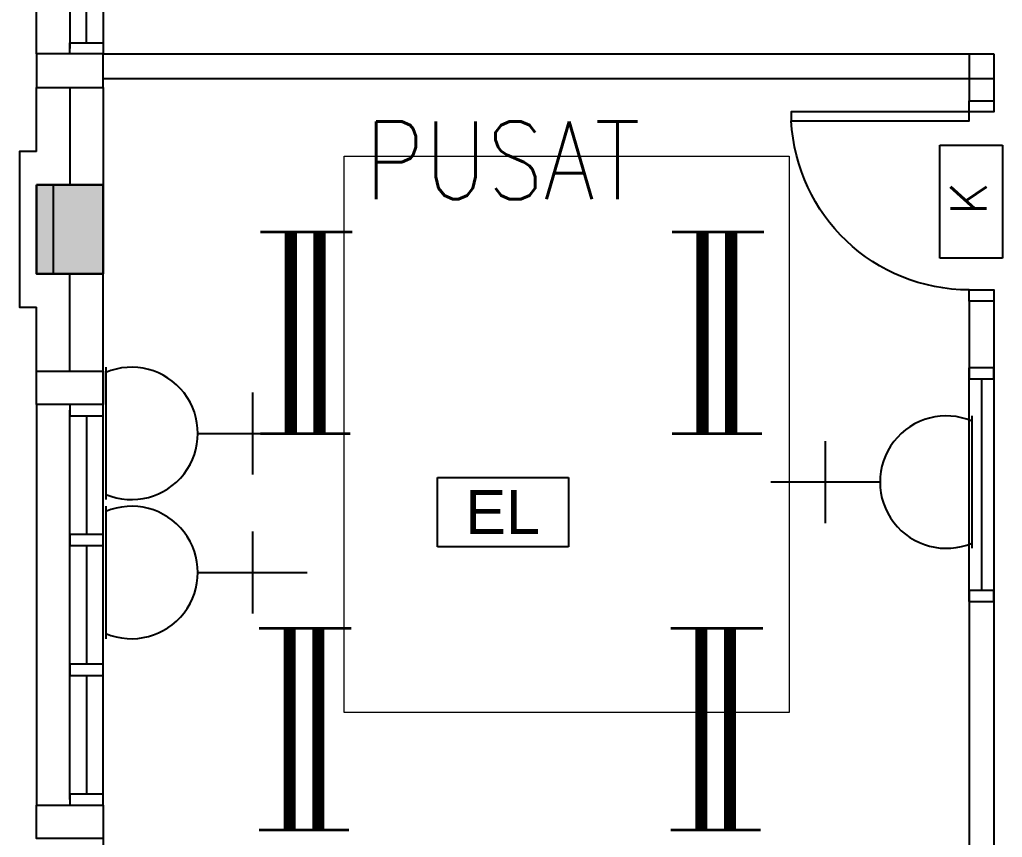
# Model space of a CAD drawing. Header units: inches. Extents: x 16928 to 514628, y -1471 to 241387.
# Drawn here: x 171155 to 175569, y 34034 to 37707 of the extents above; entities that cross this region are included whole.
import ezdxf
from ezdxf.enums import TextEntityAlignment as Align

# ---------------------------------------------------------------- set-up
doc = ezdxf.new("R2010")
doc.units = ezdxf.units.IN
doc.header["$MEASUREMENT"] = 0
for name, color, linetype, lineweight in [('1', 8, 'Continuous', 9), ('BOMBA', 22, 'Continuous', 25), ('COLUMN', 8, 'Continuous', 30), ('t3', 8, 'Continuous', 25)]:
    doc.layers.add(name, color=color, linetype=linetype, lineweight=lineweight)
for name, color, linetype in [('DOOR', 2, 'Continuous'), ('ELECT', 6, 'Continuous'), ('FITTING', 8, 'Continuous'), ('LAMPU', 7, 'Continuous'), ('LW', 2, 'Continuous'), ('partition', 8, 'Continuous'), ('TB', 8, 'Continuous'), ('WALL', 1, 'Continuous'), ('WIN', 9, 'Continuous')]:
    doc.layers.add(name, color=color, linetype=linetype)
doc.styles.add('LAILA', font='romans.shx', dxfattribs={"width": 0.85})
doc.styles.add('SANSSERIF', font='SAS_____.pfb', dxfattribs={"width": 0.7, "height": 700})
doc.styles.add('SIMPLEX', font='simplex.shx', dxfattribs={"width": 0.8})

# ---------------------------------------------------------------- blocks, each defined once
blk = doc.blocks.new('dr16')
at = {"layer": 'DOOR', "color": 1}
blk.add_line((-2409712.2, -909070.8), (-2409602.2, -909070.8), dxfattribs=at)
for points in [[(-2409712.2, -909070.8), (-2409602.2, -909070.8), (-2409602.2, -909020.8), (-2409712.2, -909020.8)], [(-2410511.2, -909830.8), (-2409712.2, -909830.8), (-2409712.2, -909870.8), (-2410511.2, -909870.8)], [(-2409712.2, -909920.8), (-2409602.2, -909920.8), (-2409602.2, -909870.8), (-2409712.2, -909870.8)]]:
    blk.add_lwpolyline(points, close=True, dxfattribs=at)
at = {"layer": 'DOOR', "color": 9}
blk.add_arc((-2409712.2, -909870.8), 800, 90, 177.134, dxfattribs=at)
blk = doc.blocks.new('emergency light R')
at = {"layer": 'LAMPU', "color": 6, "linetype": 'Continuous'}
for p, q in [((0, 4.9), (0, 247.7)), ((0, 247.7), (459.3, 247.7)), ((459.3, 247.7), (459.3, 4.9)), ((459.3, 4.9), (0, 4.9))]:
    blk.add_line(p, q, dxfattribs=at)
at = {"layer": 'LAMPU', "color": 6, "linetype": 'Continuous', "style": 'SANSSERIF'}
blk.add_text('EL', height=153.77, dxfattribs=at).set_placement((97, 50))
blk = doc.blocks.new('13A SSO 300mm')
at = {"layer": 'ELECT', "color": 6}
for p, q in [((0, 413.8), (0, 904.4)), ((-184, 659.1), (184, 659.1)), ((-297.4, 0), (297.4, 0))]:
    blk.add_line(p, q, dxfattribs=at)
blk.add_arc((0, 116.3), 297.4, 336.9763, 203.0237, dxfattribs=at)

msp = doc.modelspace()

# ---------------------------------------------------------------- linework, layer by layer
at = {"layer": '1'}
msp.add_lwpolyline([(172611.9, 34594.3), (172611.9, 37094.3), (174611.9, 37094.3), (174611.9, 34594.3)], close=True, dxfattribs=at)
at = {"layer": 'BOMBA', "color": 8, "linetype": 'ByBlock', "ltscale": 10}
for p, q in [((175288.1, 36635.7), (175288.1, 37142.6)), ((175288.1, 37142.6), (175568.8, 37142.6)), ((175288.1, 36635.7), (175288.1, 37142.6)), ((175288.1, 37142.6), (175568.8, 37142.6)), ((175568.8, 37142.6), (175568.8, 36635.7)), ((175568.8, 37142.6), (175568.8, 36635.7)), ((175568.8, 36635.7), (175288.1, 36635.7)), ((175568.8, 36635.7), (175288.1, 36635.7))]:
    msp.add_line(p, q, dxfattribs=at)
at = {"layer": 'BOMBA', "color": 3, "linetype": 'ByBlock', "ltscale": 10}
for p, q in [((175288.1, 36635.7), (175288.1, 37142.6)), ((175288.1, 37142.6), (175568.8, 37142.6)), ((175568.8, 37142.6), (175568.8, 36635.7)), ((175568.8, 36635.7), (175288.1, 36635.7))]:
    msp.add_line(p, q, dxfattribs=at)
at = {"layer": 'COLUMN'}
msp.add_lwpolyline([(171230, 36965.4), (171530, 36965.4), (171530, 36565.4), (171230, 36565.4)], close=True, dxfattribs=at)
msp.add_solid([(171230, 36965.4), (171530, 36965.4), (171230, 36565.4), (171530, 36565.4)], dxfattribs=at)
at = {"layer": 'FITTING', "color": 3}
for points, const_width in [([(172373.2, 35847.1), (172373.2, 36747.1)], 54.6), ([(172502.1, 35847.1), (172502.1, 36747.1)], 54.6), ([(174222.2, 35847.1), (174222.2, 36747.1)], 54.6), ([(174351.1, 35847.1), (174351.1, 36747.1)], 54.6), ([(172235.6, 36753), (172520.7, 36753)], 10.9), ([(172374.3, 36753), (172649.6, 36753)], 10.9), ([(174084.6, 36753), (174369.7, 36753)], 10.9), ([(174223.3, 36753), (174498.5, 36753)], 10.9), ([(172235.6, 35847.1), (172510.9, 35847.1)], 10.9), ([(172364.5, 35847.1), (172639.7, 35847.1)], 10.9), ([(174084.6, 35847.1), (174359.8, 35847.1)], 10.9), ([(174213.5, 35847.1), (174488.7, 35847.1)], 10.9), ([(172230.2, 34972.4), (172515.3, 34972.4)], 10.9), ([(172367.8, 34066.5), (172367.8, 34966.5)], 54.6), ([(172368.9, 34972.4), (172644.1, 34972.4)], 10.9), ([(172496.7, 34066.5), (172496.7, 34966.5)], 54.6), ([(174079.2, 34972.4), (174364.3, 34972.4)], 10.9), ([(174216.8, 34066.5), (174216.8, 34966.5)], 54.6), ([(174217.9, 34972.4), (174493.1, 34972.4)], 10.9), ([(174345.6, 34066.5), (174345.6, 34966.5)], 54.6), ([(172230.2, 34066.5), (172505.4, 34066.5)], 10.9), ([(172359.1, 34066.5), (172634.3, 34066.5)], 10.9), ([(174079.2, 34066.5), (174354.4, 34066.5)], 10.9), ([(174208, 34066.5), (174483.3, 34066.5)], 10.9)]:
    msp.add_lwpolyline(points, dxfattribs=dict(at, const_width=const_width))
at = {"layer": 'LW'}
for p, q in [((171230, 37552.9), (171230, 39352.9)), ((171230, 37115.4), (171230, 37402.9)), ((171230, 36127.9), (171230, 36415.4)), ((171230, 35977.9), (171230, 34177.9))]:
    msp.add_line(p, q, dxfattribs=at)
for points in [[(171230, 37115.4), (171155, 37115.4), (171155, 36415.4), (171230, 36415.4)], [(171380, 36965.4), (171305, 36965.4), (171305, 36565.4), (171380, 36565.4)]]:
    msp.add_lwpolyline(points, dxfattribs=at)
at = {"layer": 'partition'}
for p, q in [((171530, 37552.9), (175530, 37552.9)), ((175420, 37552.9), (175420, 37342.9)), ((175530, 37552.9), (175530, 37342.9)), ((171530, 37442.9), (175530, 37442.9)), ((175420, 36442.9), (175420, 36142.9)), ((175530, 36442.9), (175530, 36142.9)), ((175420, 35092.9), (175420, 33590.4)), ((175530, 35092.9), (175530, 33590.4))]:
    msp.add_line(p, q, dxfattribs=at)
at = {"layer": 'WALL'}
for p, q in [((171380, 37402.9), (171380, 36965.4)), ((171530, 37402.9), (171530, 36965.4)), ((171380, 36127.9), (171380, 36565.4)), ((171530, 35977.9), (171530, 36565.4)), ((171530, 34177.9), (171530, 33590.4))]:
    msp.add_line(p, q, dxfattribs=at)
for points in [[(171530, 37402.9), (171530, 37552.9), (171230, 37552.9), (171230, 37402.9)], [(171530, 36127.9), (171530, 35977.9), (171230, 35977.9), (171230, 36127.9)], [(171530, 34177.9), (171530, 34027.9), (171230, 34027.9), (171230, 34177.9)]]:
    msp.add_lwpolyline(points, close=True, dxfattribs=at)
at = {"layer": 'WIN'}
for p, q in [((171380, 39327.9), (171380, 37577.9)), ((171530, 39352.9), (171530, 37552.9)), ((171455, 37602.9), (171455, 38136.3)), ((175420, 35092.9), (175420, 36142.9)), ((175530, 36142.9), (175530, 35092.9)), ((175475, 36092.9), (175475, 35142.9)), ((171530, 34177.9), (171530, 35977.9)), ((171380, 34202.9), (171380, 35952.9)), ((171455, 35927.9), (171455, 35394.6)), ((171455, 35344.6), (171455, 34811.3)), ((171455, 34761.3), (171455, 34227.9))]:
    msp.add_line(p, q, dxfattribs=at)
for points in [[(171380, 37552.9), (171380, 37602.9), (171530, 37602.9), (171530, 37552.9)], [(175420, 36092.9), (175530, 36092.9), (175530, 36142.9), (175420, 36142.9)], [(171380, 35977.9), (171380, 35927.9), (171530, 35927.9), (171530, 35977.9)], [(171380, 35394.6), (171380, 35344.6), (171530, 35344.6), (171530, 35394.6)], [(175420, 35092.9), (175530, 35092.9), (175530, 35142.9), (175420, 35142.9)], [(171380, 34811.3), (171380, 34761.3), (171530, 34761.3), (171530, 34811.3)], [(171380, 34227.9), (171380, 34177.9), (171530, 34177.9), (171530, 34227.9)]]:
    msp.add_lwpolyline(points, close=True, dxfattribs=at)

# ---------------------------------------------------------------- block references
at = {"layer": 'DOOR', "xscale": -1, "rotation": 180}
msp.add_blockref('dr16', (2585132.1, -872577.8), dxfattribs=at)
at = {"layer": 'LAMPU', "color": 8, "xscale": 1.27951153594687, "yscale": 1.27951153594687, "zscale": 1.27951153594687}
msp.add_blockref('emergency light R', (173032.3, 35333), dxfattribs=at)
at = {"layer": 'TB', "color": 6, "linetype": 'Continuous'}
for p, rotation in [((171541.5, 35848.2), 270), ((175433, 35629.5), 90), ((171541.5, 35223.5), 270)]:
    msp.add_blockref('13A SSO 300mm', p, dxfattribs=dict(at, rotation=rotation))

# ---------------------------------------------------------------- texts
at = {"layer": 'BOMBA', "color": 8, "linetype": 'ByBlock', "ltscale": 10, "style": 'SIMPLEX'}
msp.add_text('K', height=162.1, rotation=90, dxfattribs=at).set_placement((175497.7, 36831.3))
msp.add_text('K', height=162.1, rotation=90, dxfattribs=at).set_placement((175497.7, 36831.3))
at = {"layer": 'BOMBA', "color": 3, "linetype": 'ByBlock', "ltscale": 10, "style": 'SIMPLEX'}
msp.add_text('K', height=162.1, rotation=90, dxfattribs=at).set_placement((175497.7, 36831.3))
at = {"layer": 't3', "style": 'LAILA', "width": 0.85}
msp.add_text('PUSAT', height=350, dxfattribs=at).set_placement((172705.5, 37250.2), align=Align.TOP_LEFT)

doc.saveas('drawing.dxf')
